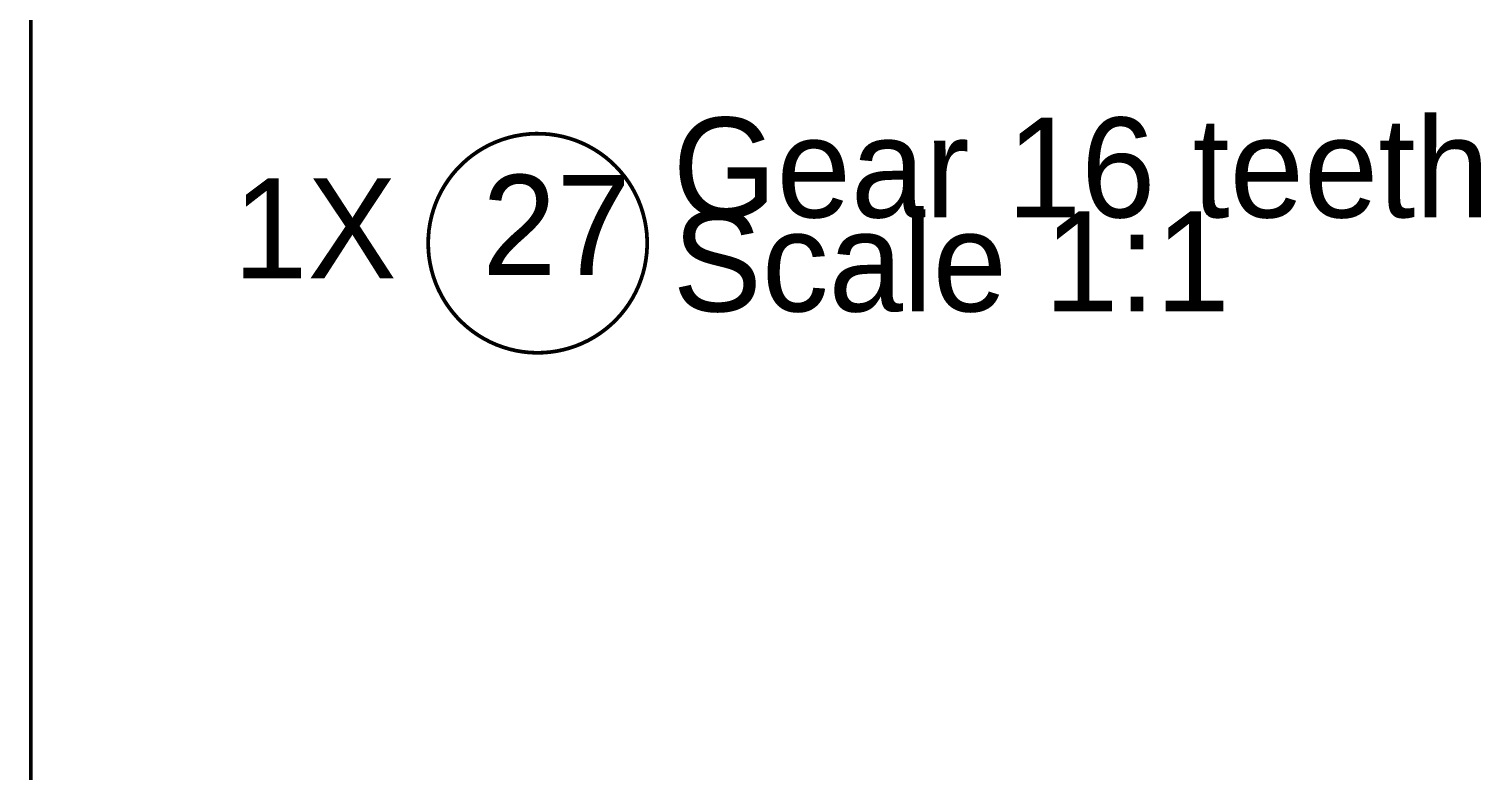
# Model space of a CAD drawing. Extents: x 0.4 to 23.1, y 0.4 to 16.1.
# Drawn here: x 0.4 to 3.151, y 5.312 to 6.717 of the extents above; entities that cross this region are included whole.
import ezdxf

# ---------------------------------------------------------------- set-up
doc = ezdxf.new("R2010")
doc.units = 0
doc.layers.get('0').update_dxf_attribs({"linetype": 'CONTINUOUS'})

msp = doc.modelspace()

# ---------------------------------------------------------------- linework, layer by layer
at = {"color": 254, "const_width": 0.00708}
msp.add_lwpolyline([(0.40386, 16.1028), (0.40386, 0.4088)], dxfattribs=at)
at = {"color": 0, "const_width": 0.00708}
msp.add_lwpolyline([(1.17611, 6.22342), (1.18191, 6.21192), (1.18848, 6.20079), (1.19569, 6.19006), (1.20356, 6.17985), (1.21202, 6.17008), (1.22108, 6.16097), (1.23074, 6.15235), (1.24089, 6.14437), (1.25147, 6.13704), (1.26253, 6.13037), (1.27398, 6.1244), (1.28581, 6.11914), (1.29791, 6.11469), (1.31022, 6.11094), (1.32281, 6.10796), (1.3355, 6.10579), (1.34836, 6.10444), (1.36122, 6.10385), (1.37413, 6.10411), (1.38699, 6.10514), (1.39979, 6.10693), (1.41243, 6.1096), (1.42486, 6.11296), (1.43707, 6.11714), (1.449, 6.12201), (1.46061, 6.12771), (1.47185, 6.13406), (1.48264, 6.14111), (1.493, 6.14882), (1.50288, 6.15712), (1.51221, 6.16607), (1.52094, 6.17557), (1.52908, 6.18554), (1.53657, 6.19607), (1.5434, 6.20703), (1.54953, 6.21837), (1.55496, 6.23008), (1.55963, 6.24214), (1.56358, 6.25439), (1.56674, 6.26693), (1.56907, 6.27962), (1.57064, 6.29243), (1.57146, 6.30528), (1.5714, 6.31819), (1.57058, 6.33111), (1.56896, 6.34386), (1.56651, 6.35656), (1.56332, 6.36903), (1.55935, 6.38135), (1.55464, 6.39333), (1.54915, 6.405), (1.54297, 6.41635), (1.53608, 6.42731), (1.52854, 6.43778), (1.52035, 6.44775), (1.51161, 6.45719), (1.50222, 6.4661), (1.49235, 6.47439), (1.48199, 6.48204), (1.47114, 6.48904), (1.45985, 6.49533), (1.44824, 6.50097), (1.43631, 6.50581), (1.42404, 6.50993), (1.41157, 6.51329), (1.39893, 6.51585), (1.38618, 6.51764), (1.37332, 6.51861), (1.36041, 6.51878), (1.34749, 6.51812), (1.33469, 6.51671), (1.32194, 6.51449), (1.30941, 6.5115), (1.29709, 6.50771), (1.28499, 6.50315), (1.27322, 6.49789), (1.26177, 6.49186), (1.25076, 6.48514), (1.24018, 6.47775), (1.23009, 6.46978), (1.22049, 6.4611), (1.21143, 6.45193), (1.20302, 6.44217), (1.1952, 6.43192), (1.18804, 6.42117), (1.18153, 6.41), (1.17573, 6.39844), (1.17068, 6.38661), (1.1664, 6.3744), (1.16287, 6.36203), (1.1601, 6.34939), (1.15809, 6.33664), (1.15696, 6.32379), (1.15657, 6.31093), (1.15701, 6.29801), (1.1582, 6.28515), (1.16027, 6.2724), (1.16309, 6.25982), (1.16667, 6.2474), (1.17101, 6.23529), (1.17611, 6.22342)], close=True, dxfattribs=at)

# ---------------------------------------------------------------- texts
at = {"color": 0}
for s, height, p in [('Gear 16 teeth', 0.189279, (1.6199, 6.36011)), ('27', 0.189294, (1.25878, 6.25147)), ('1X', 0.18931, (0.78711, 6.24467)), ('Scale 1:1', 0.189317, (1.6199, 6.18219))]:
    msp.add_text(s, height=height, dxfattribs=at).set_placement(p)

doc.saveas('drawing.dxf')
